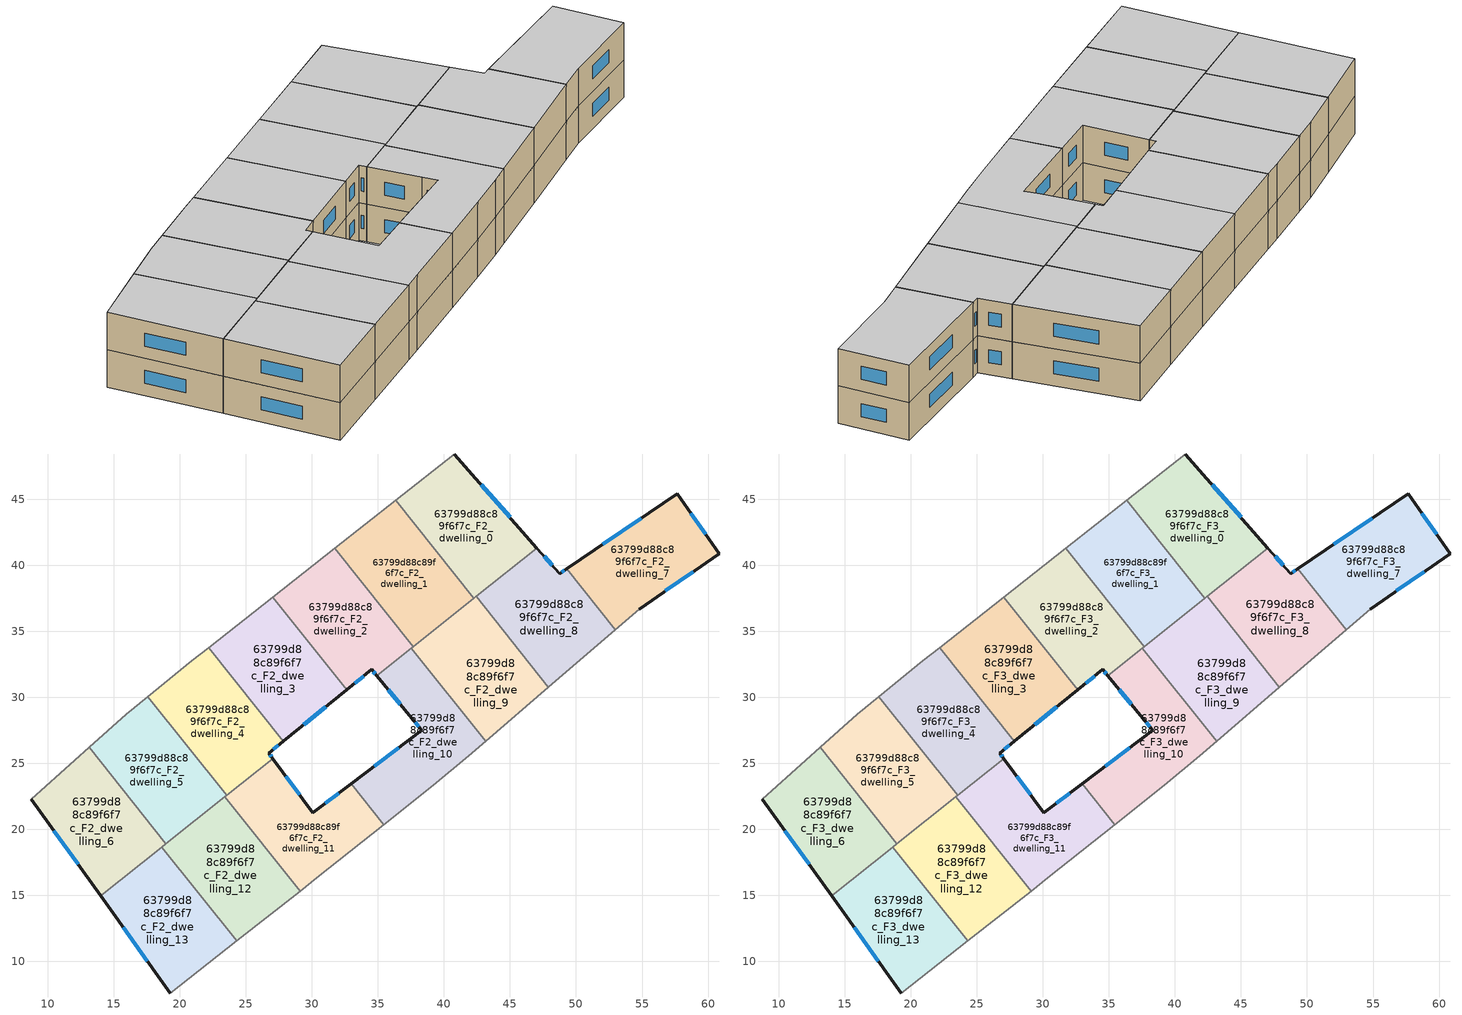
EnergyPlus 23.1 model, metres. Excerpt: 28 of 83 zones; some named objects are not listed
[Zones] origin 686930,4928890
63799d88c89f6f7c_F2_dwelling_0
 floor to 63799d88c89f6f7c_F1_dwelling_0 (EU_floor_Construction): 40.78,48.42 47.04,41.3 42.27,37.49 36.34,44.92 z6
 wall outside (EU_wall_Construction): 47.04,41.3 40.78,48.42 z6:9
 wall to 63799d88c89f6f7c_F2_dwelling_1 (EU_wall_Construction): 36.34,44.92 42.27,37.49 z6:9
 wall adiabatic (EU_wall_Construction): 40.78,48.42 36.34,44.92 z6:9
 wall to 63799d88c89f6f7c_F2_dwelling_8 (EU_wall_Construction): 42.44,37.63 47.04,41.3 z6:9
 wall to 63799d88c89f6f7c_F2_dwelling_9 (EU_wall_Construction): 42.27,37.49 42.44,37.63 z6:9
 window (EU_Window_Construction): 45,43.62 42.82,46.11 z6.98:8.02
63799d88c89f6f7c_F2_dwelling_1
 floor to 63799d88c89f6f7c_F1_dwelling_1 (EU_floor_Construction): 36.34,44.92 42.27,37.49 37.68,33.84 31.74,41.29 z6
 wall to 63799d88c89f6f7c_F2_dwelling_2 (EU_wall_Construction): 31.74,41.29 37.68,33.84 z6:9
 wall adiabatic (EU_wall_Construction): 36.34,44.92 31.74,41.29 z6:9
 wall to 63799d88c89f6f7c_F2_dwelling_9 (EU_wall_Construction): 37.68,33.84 42.27,37.49 z6:9
63799d88c89f6f7c_F2_dwelling_10
 floor to 63799d88c89f6f7c_F1_dwelling_10 (EU_floor_Construction): 37.54,33.72 43.16,26.67 41.89,25.58 39.21,23.35 35.44,20.35 32.97,23.45 38.34,27.48 37.57,28.4 34.91,31.63 z6
 wall outside (EU_wall_Construction): 34.91,31.63 37.57,28.4 38.34,27.48 32.97,23.45 z6:9
 wall to 63799d88c89f6f7c_F2_dwelling_9 (EU_wall_Construction): 43.16,26.67 37.54,33.72 z6:9
 wall adiabatic (EU_wall_Construction): 35.44,20.35 39.21,23.35 41.89,25.58 43.16,26.67 z6:9
 wall to 63799d88c89f6f7c_F2_dwelling_11 (EU_wall_Construction): 32.97,23.45 35.44,20.35 z6:9
 wall to 63799d88c89f6f7c_F2_dwelling_2 (EU_wall_Construction): 37.54,33.72 34.91,31.63 z6:9
 window (EU_Window_Construction): 36.59,26.17 34.72,24.76 / 37.82,28.1 38.09,27.78 / 35.78,30.58 36.7,29.45 z6.98:8.02
63799d88c89f6f7c_F2_dwelling_11
 floor to 63799d88c89f6f7c_F1_dwelling_11 (EU_floor_Construction): 32.97,23.45 35.44,20.35 30.38,16.31 29.11,15.32 23.42,22.47 27.04,25.35 30.08,21.27 z6
 wall outside (EU_wall_Construction): 32.97,23.45 30.08,21.27 27.04,25.35 z6:9
 wall adiabatic (EU_wall_Construction): 29.11,15.32 30.38,16.31 35.44,20.35 z6:9
 wall to 63799d88c89f6f7c_F2_dwelling_12 (EU_wall_Construction): 23.42,22.47 29.11,15.32 z6:9
 wall to 63799d88c89f6f7c_F2_dwelling_4 (EU_wall_Construction): 27.04,25.35 23.54,22.57 z6:9
 wall to 63799d88c89f6f7c_F2_dwelling_5 (EU_wall_Construction): 23.54,22.57 23.42,22.47 z6:9
 window (EU_Window_Construction): 29.09,22.6 28.03,24.03 / 32.03,22.74 31.02,21.98 z6.98:8.02
63799d88c89f6f7c_F2_dwelling_12
 floor to 63799d88c89f6f7c_F1_dwelling_12 (EU_floor_Construction): 23.42,22.47 29.11,15.32 24.29,11.55 18.63,18.65 z6
 wall adiabatic (EU_wall_Construction): 24.29,11.55 29.11,15.32 z6:9
 wall to 63799d88c89f6f7c_F2_dwelling_13 (EU_wall_Construction): 18.63,18.65 24.29,11.55 z6:9
 wall to 63799d88c89f6f7c_F2_dwelling_5 (EU_wall_Construction): 23.42,22.47 18.94,18.9 z6:9
 wall to 63799d88c89f6f7c_F2_dwelling_6 (EU_wall_Construction): 18.94,18.9 18.63,18.65 z6:9
63799d88c89f6f7c_F2_dwelling_13
 floor to 63799d88c89f6f7c_F1_dwelling_13 (EU_floor_Construction): 18.63,18.65 24.29,11.55 19.26,7.6 14,14.96 z6
 wall outside (EU_wall_Construction): 14,14.96 19.26,7.6 z6:9
 wall adiabatic (EU_wall_Construction): 19.26,7.6 24.29,11.55 z6:9
 wall to 63799d88c89f6f7c_F2_dwelling_6 (EU_wall_Construction): 18.63,18.65 14,14.96 z6:9
 window (EU_Window_Construction): 15.71,12.56 17.55,9.99 z6.98:8.02
63799d88c89f6f7c_F2_dwelling_2
 floor to 63799d88c89f6f7c_F1_dwelling_2 (EU_floor_Construction): 31.74,41.29 37.68,33.84 34.91,31.63 34.53,32.1 32.63,30.56 27.03,37.58 z6
 wall outside (EU_wall_Construction): 32.63,30.56 34.53,32.1 34.91,31.63 z6:9
 wall to 63799d88c89f6f7c_F2_dwelling_3 (EU_wall_Construction): 27.03,37.58 32.63,30.56 z6:9
 wall adiabatic (EU_wall_Construction): 31.74,41.29 27.03,37.58 z6:9
 wall to 63799d88c89f6f7c_F2_dwelling_9 (EU_wall_Construction): 37.54,33.72 37.68,33.84 z6:9
 window (EU_Window_Construction): 34.65,31.95 34.79,31.78 / 33.24,31.06 33.91,31.6 z6.98:8.02
63799d88c89f6f7c_F2_dwelling_3
 floor to 63799d88c89f6f7c_F1_dwelling_3 (EU_floor_Construction): 27.03,37.58 32.63,30.56 27.82,26.66 22.18,33.74 z6
 wall outside (EU_wall_Construction): 27.82,26.66 32.63,30.56 z6:9
 wall to 63799d88c89f6f7c_F2_dwelling_4 (EU_wall_Construction): 22.18,33.74 27.82,26.66 z6:9
 wall adiabatic (EU_wall_Construction): 27.03,37.58 22.18,33.74 z6:9
 window (EU_Window_Construction): 29.38,27.93 31.06,29.29 z6.98:8.02
63799d88c89f6f7c_F2_dwelling_4
 floor to 63799d88c89f6f7c_F1_dwelling_4 (EU_floor_Construction): 22.18,33.74 27.82,26.66 26.73,25.77 27.04,25.35 23.55,22.57 17.58,30.05 20.92,32.75 z6
 wall outside (EU_wall_Construction): 27.04,25.35 26.73,25.77 27.82,26.66 z6:9
 wall to 63799d88c89f6f7c_F2_dwelling_5 (EU_wall_Construction): 17.58,30.05 23.55,22.57 z6:9
 wall adiabatic (EU_wall_Construction): 22.18,33.74 20.92,32.75 17.58,30.05 z6:9
 window (EU_Window_Construction): 27.08,26.06 27.47,26.37 / 26.94,25.49 26.83,25.64 z6.98:8.02
63799d88c89f6f7c_F2_dwelling_5
 floor to 63799d88c89f6f7c_F1_dwelling_5 (EU_floor_Construction): 17.58,30.05 23.55,22.57 18.94,18.9 13.13,26.2 15.95,28.72 z6
 wall to 63799d88c89f6f7c_F2_dwelling_6 (EU_wall_Construction): 13.13,26.2 18.94,18.9 z6:9
 wall adiabatic (EU_wall_Construction): 17.58,30.05 15.95,28.72 13.13,26.2 z6:9
63799d88c89f6f7c_F2_dwelling_6
 floor to 63799d88c89f6f7c_F1_dwelling_6 (EU_floor_Construction): 13.13,26.2 18.94,18.9 14,14.96 8.76,22.28 z6
 wall outside (EU_wall_Construction): 8.76,22.28 14,14.96 z6:9
 wall adiabatic (EU_wall_Construction): 13.13,26.2 8.76,22.28 z6:9
 window (EU_Window_Construction): 10.46,19.9 12.29,17.34 z6.98:8.02
63799d88c89f6f7c_F2_dwelling_7
 floor to 63799d88c89f6f7c_F1_dwelling_7 (EU_floor_Construction): 57.68,45.42 60.84,40.88 54.78,36.68 52.96,35.12 49.3,39.72 z6
 wall outside (EU_wall_Construction): 54.78,36.68 60.84,40.88 57.68,45.42 49.3,39.72 z6:9
 wall adiabatic (EU_wall_Construction): 52.96,35.12 54.78,36.68 z6:9
 wall to 63799d88c89f6f7c_F2_dwelling_8 (EU_wall_Construction): 49.3,39.72 52.96,35.12 z6:9
 window (EU_Window_Construction): 54.95,43.57 52.02,41.57 / 59.81,42.36 58.71,43.94 / 56.75,38.05 58.87,39.52 z6.98:8.02
63799d88c89f6f7c_F2_dwelling_8
 floor to 63799d88c89f6f7c_F1_dwelling_8 (EU_floor_Construction): 49.3,39.72 52.96,35.12 47.91,30.77 42.44,37.63 47.04,41.3 48.76,39.35 z6
 wall outside (EU_wall_Construction): 49.3,39.72 48.76,39.35 47.04,41.3 z6:9
 wall adiabatic (EU_wall_Construction): 47.91,30.77 52.96,35.12 z6:9
 wall to 63799d88c89f6f7c_F2_dwelling_9 (EU_wall_Construction): 42.44,37.63 47.91,30.77 z6:9
 window (EU_Window_Construction): 48.2,39.99 47.6,40.67 / 49.12,39.6 48.93,39.47 z6.98:8.02
63799d88c89f6f7c_F2_dwelling_9
 floor to 63799d88c89f6f7c_F1_dwelling_9 (EU_floor_Construction): 42.44,37.63 47.91,30.77 43.16,26.67 37.54,33.72 z6
 wall adiabatic (EU_wall_Construction): 43.16,26.67 47.91,30.77 z6:9
63799d88c89f6f7c_F3_dwelling_0
 floor to 63799d88c89f6f7c_F2_dwelling_0 (EU_floor_Construction): 40.78,48.42 47.04,41.3 42.27,37.49 36.34,44.92 z9
 wall outside (EU_wall_Construction): 47.04,41.3 40.78,48.42 z9:12
 wall to 63799d88c89f6f7c_F3_dwelling_1 (EU_wall_Construction): 36.34,44.92 42.27,37.49 z9:12
 wall adiabatic (EU_wall_Construction): 40.78,48.42 36.34,44.92 z9:12
 wall to 63799d88c89f6f7c_F3_dwelling_8 (EU_wall_Construction): 42.44,37.63 47.04,41.3 z9:12
 wall to 63799d88c89f6f7c_F3_dwelling_9 (EU_wall_Construction): 42.27,37.49 42.44,37.63 z9:12
 window (EU_Window_Construction): 45,43.62 42.82,46.11 z9.98:11.02
 ceiling to 63799d88c89f6f7c_F4_dwelling_0 (EU_floor_Construction): 47.04,41.3 40.78,48.42 36.34,44.92 42.27,37.49 z12
63799d88c89f6f7c_F3_dwelling_1
 floor to 63799d88c89f6f7c_F2_dwelling_1 (EU_floor_Construction): 36.34,44.92 42.27,37.49 37.68,33.84 31.74,41.29 z9
 wall to 63799d88c89f6f7c_F3_dwelling_2 (EU_wall_Construction): 31.74,41.29 37.68,33.84 z9:12
 wall adiabatic (EU_wall_Construction): 36.34,44.92 31.74,41.29 z9:12
 wall to 63799d88c89f6f7c_F3_dwelling_9 (EU_wall_Construction): 37.68,33.84 42.27,37.49 z9:12
 ceiling to 63799d88c89f6f7c_F4_dwelling_1 (EU_floor_Construction): 42.27,37.49 36.34,44.92 31.74,41.29 37.68,33.84 z12
63799d88c89f6f7c_F3_dwelling_10
 floor to 63799d88c89f6f7c_F2_dwelling_10 (EU_floor_Construction): 37.54,33.72 43.16,26.67 41.89,25.58 39.21,23.35 35.44,20.35 32.97,23.45 38.34,27.48 37.57,28.4 34.91,31.63 z9
 wall outside (EU_wall_Construction): 34.91,31.63 37.57,28.4 38.34,27.48 32.97,23.45 z9:12
 wall to 63799d88c89f6f7c_F3_dwelling_9 (EU_wall_Construction): 43.16,26.67 37.54,33.72 z9:12
 wall adiabatic (EU_wall_Construction): 35.44,20.35 39.21,23.35 41.89,25.58 43.16,26.67 z9:12
 wall to 63799d88c89f6f7c_F3_dwelling_11 (EU_wall_Construction): 32.97,23.45 35.44,20.35 z9:12
 wall to 63799d88c89f6f7c_F3_dwelling_2 (EU_wall_Construction): 37.54,33.72 34.91,31.63 z9:12
 window (EU_Window_Construction): 36.59,26.17 34.72,24.76 / 37.82,28.1 38.09,27.78 / 35.78,30.58 36.7,29.45 z9.98:11.02
 ceiling to 63799d88c89f6f7c_F4_dwelling_10 (EU_floor_Construction): 39.21,23.35 41.89,25.58 43.16,26.67 37.54,33.72 34.91,31.63 37.57,28.4 38.34,27.48 32.97,23.45 35.44,20.35 z12
63799d88c89f6f7c_F3_dwelling_11
 floor to 63799d88c89f6f7c_F2_dwelling_11 (EU_floor_Construction): 32.97,23.45 35.44,20.35 30.38,16.31 29.11,15.32 23.42,22.47 27.04,25.35 30.08,21.27 z9
 wall outside (EU_wall_Construction): 32.97,23.45 30.08,21.27 27.04,25.35 z9:12
 wall adiabatic (EU_wall_Construction): 29.11,15.32 30.38,16.31 35.44,20.35 z9:12
 wall to 63799d88c89f6f7c_F3_dwelling_12 (EU_wall_Construction): 23.42,22.47 29.11,15.32 z9:12
 wall to 63799d88c89f6f7c_F3_dwelling_4 (EU_wall_Construction): 27.04,25.35 23.54,22.57 z9:12
 wall to 63799d88c89f6f7c_F3_dwelling_5 (EU_wall_Construction): 23.54,22.57 23.42,22.47 z9:12
 window (EU_Window_Construction): 29.09,22.6 28.03,24.03 / 32.03,22.74 31.02,21.98 z9.98:11.02
 ceiling to 63799d88c89f6f7c_F4_dwelling_11 (EU_floor_Construction): 35.44,20.35 32.97,23.45 30.08,21.27 27.04,25.35 23.42,22.47 29.11,15.32 30.38,16.31 z12
63799d88c89f6f7c_F3_dwelling_12
 floor to 63799d88c89f6f7c_F2_dwelling_12 (EU_floor_Construction): 23.42,22.47 29.11,15.32 24.29,11.55 18.63,18.65 z9
 wall adiabatic (EU_wall_Construction): 24.29,11.55 29.11,15.32 z9:12
 wall to 63799d88c89f6f7c_F3_dwelling_13 (EU_wall_Construction): 18.63,18.65 24.29,11.55 z9:12
 wall to 63799d88c89f6f7c_F3_dwelling_5 (EU_wall_Construction): 23.42,22.47 18.94,18.9 z9:12
 wall to 63799d88c89f6f7c_F3_dwelling_6 (EU_wall_Construction): 18.94,18.9 18.63,18.65 z9:12
 ceiling to 63799d88c89f6f7c_F4_dwelling_12 (EU_floor_Construction): 29.11,15.32 23.42,22.47 18.63,18.65 24.29,11.55 z12
63799d88c89f6f7c_F3_dwelling_13
 floor to 63799d88c89f6f7c_F2_dwelling_13 (EU_floor_Construction): 18.63,18.65 24.29,11.55 19.26,7.6 14,14.96 z9
 wall outside (EU_wall_Construction): 14,14.96 19.26,7.6 z9:12
 wall adiabatic (EU_wall_Construction): 19.26,7.6 24.29,11.55 z9:12
 wall to 63799d88c89f6f7c_F3_dwelling_6 (EU_wall_Construction): 18.63,18.65 14,14.96 z9:12
 window (EU_Window_Construction): 15.71,12.56 17.55,9.99 z9.98:11.02
 ceiling to 63799d88c89f6f7c_F4_dwelling_13 (EU_floor_Construction): 24.29,11.55 18.63,18.65 14,14.96 19.26,7.6 z12
63799d88c89f6f7c_F3_dwelling_2
 floor to 63799d88c89f6f7c_F2_dwelling_2 (EU_floor_Construction): 31.74,41.29 37.68,33.84 34.91,31.63 34.53,32.1 32.63,30.56 27.03,37.58 z9
 wall outside (EU_wall_Construction): 32.63,30.56 34.53,32.1 34.91,31.63 z9:12
 wall to 63799d88c89f6f7c_F3_dwelling_3 (EU_wall_Construction): 27.03,37.58 32.63,30.56 z9:12
 wall adiabatic (EU_wall_Construction): 31.74,41.29 27.03,37.58 z9:12
 wall to 63799d88c89f6f7c_F3_dwelling_9 (EU_wall_Construction): 37.54,33.72 37.68,33.84 z9:12
 window (EU_Window_Construction): 34.65,31.95 34.79,31.78 / 33.24,31.06 33.91,31.6 z9.98:11.02
 ceiling to 63799d88c89f6f7c_F4_dwelling_2 (EU_floor_Construction): 34.91,31.63 37.68,33.84 31.74,41.29 27.03,37.58 32.63,30.56 34.53,32.1 z12
63799d88c89f6f7c_F3_dwelling_3
 floor to 63799d88c89f6f7c_F2_dwelling_3 (EU_floor_Construction): 27.03,37.58 32.63,30.56 27.82,26.66 22.18,33.74 z9
 wall outside (EU_wall_Construction): 27.82,26.66 32.63,30.56 z9:12
 wall to 63799d88c89f6f7c_F3_dwelling_4 (EU_wall_Construction): 22.18,33.74 27.82,26.66 z9:12
 wall adiabatic (EU_wall_Construction): 27.03,37.58 22.18,33.74 z9:12
 window (EU_Window_Construction): 29.38,27.93 31.06,29.29 z9.98:11.02
 ceiling to 63799d88c89f6f7c_F4_dwelling_3 (EU_floor_Construction): 32.63,30.56 27.03,37.58 22.18,33.74 27.82,26.66 z12
63799d88c89f6f7c_F3_dwelling_4
 floor to 63799d88c89f6f7c_F2_dwelling_4 (EU_floor_Construction): 22.18,33.74 27.82,26.66 26.73,25.77 27.04,25.35 23.55,22.57 17.58,30.05 20.92,32.75 z9
 wall outside (EU_wall_Construction): 27.04,25.35 26.73,25.77 27.82,26.66 z9:12
 wall to 63799d88c89f6f7c_F3_dwelling_5 (EU_wall_Construction): 17.58,30.05 23.55,22.57 z9:12
 wall adiabatic (EU_wall_Construction): 22.18,33.74 20.92,32.75 17.58,30.05 z9:12
 window (EU_Window_Construction): 27.08,26.06 27.47,26.37 / 26.94,25.49 26.83,25.64 z9.98:11.02
 ceiling to 63799d88c89f6f7c_F4_dwelling_4 (EU_floor_Construction): 27.04,25.35 26.73,25.77 27.82,26.66 22.18,33.74 20.92,32.75 17.58,30.05 23.55,22.57 z12
63799d88c89f6f7c_F3_dwelling_5
 floor to 63799d88c89f6f7c_F2_dwelling_5 (EU_floor_Construction): 17.58,30.05 23.55,22.57 18.94,18.9 13.13,26.2 15.95,28.72 z9
 wall to 63799d88c89f6f7c_F3_dwelling_6 (EU_wall_Construction): 13.13,26.2 18.94,18.9 z9:12
 wall adiabatic (EU_wall_Construction): 17.58,30.05 15.95,28.72 13.13,26.2 z9:12
 ceiling to 63799d88c89f6f7c_F4_dwelling_5 (EU_floor_Construction): 23.55,22.57 17.58,30.05 15.95,28.72 13.13,26.2 18.94,18.9 z12
63799d88c89f6f7c_F3_dwelling_6
 floor to 63799d88c89f6f7c_F2_dwelling_6 (EU_floor_Construction): 13.13,26.2 18.94,18.9 14,14.96 8.76,22.28 z9
 wall outside (EU_wall_Construction): 8.76,22.28 14,14.96 z9:12
 wall adiabatic (EU_wall_Construction): 13.13,26.2 8.76,22.28 z9:12
 window (EU_Window_Construction): 10.46,19.9 12.29,17.34 z9.98:11.02
 ceiling to 63799d88c89f6f7c_F4_dwelling_6 (EU_floor_Construction): 18.94,18.9 13.13,26.2 8.76,22.28 14,14.96 z12
63799d88c89f6f7c_F3_dwelling_7
 floor to 63799d88c89f6f7c_F2_dwelling_7 (EU_floor_Construction): 57.68,45.42 60.84,40.88 54.78,36.68 52.96,35.12 49.3,39.72 z9
 wall outside (EU_wall_Construction): 54.78,36.68 60.84,40.88 57.68,45.42 49.3,39.72 z9:12
 wall adiabatic (EU_wall_Construction): 52.96,35.12 54.78,36.68 z9:12
 wall to 63799d88c89f6f7c_F3_dwelling_8 (EU_wall_Construction): 49.3,39.72 52.96,35.12 z9:12
 window (EU_Window_Construction): 54.95,43.57 52.02,41.57 / 59.81,42.36 58.71,43.94 / 56.75,38.05 58.87,39.52 z9.98:11.02
 ceiling to 63799d88c89f6f7c_F4_dwelling_7 (EU_floor_Construction): 60.84,40.88 57.68,45.42 49.3,39.72 52.96,35.12 54.78,36.68 z12
63799d88c89f6f7c_F3_dwelling_8
 floor to 63799d88c89f6f7c_F2_dwelling_8 (EU_floor_Construction): 49.3,39.72 52.96,35.12 47.91,30.77 42.44,37.63 47.04,41.3 48.76,39.35 z9
 wall outside (EU_wall_Construction): 49.3,39.72 48.76,39.35 47.04,41.3 z9:12
 wall adiabatic (EU_wall_Construction): 47.91,30.77 52.96,35.12 z9:12
 wall to 63799d88c89f6f7c_F3_dwelling_9 (EU_wall_Construction): 42.44,37.63 47.91,30.77 z9:12
 window (EU_Window_Construction): 48.2,39.99 47.6,40.67 / 49.12,39.6 48.93,39.47 z9.98:11.02
 ceiling to 63799d88c89f6f7c_F4_dwelling_8 (EU_floor_Construction): 52.96,35.12 49.3,39.72 48.76,39.35 47.04,41.3 42.44,37.63 47.91,30.77 z12
63799d88c89f6f7c_F3_dwelling_9
 floor to 63799d88c89f6f7c_F2_dwelling_9 (EU_floor_Construction): 42.44,37.63 47.91,30.77 43.16,26.67 37.54,33.72 z9
 wall adiabatic (EU_wall_Construction): 43.16,26.67 47.91,30.77 z9:12
 ceiling to 63799d88c89f6f7c_F4_dwelling_9 (EU_floor_Construction): 47.91,30.77 42.44,37.63 37.54,33.72 43.16,26.67 z12
[Building]
EU S2 Campaign: North Axis=0; Terrain=City; Solar Distribution=FullExterior
[Site:Location]
Bologna: Latitude=44.5; Longitude=11.25; Time Zone=1; Elevation=37
[SizingPeriod:WeatherFileDays]
AnnualSizingPeriod: Begin Month=1; Begin Day of Month=1; End Month=12; End Day of Month=31; Day of Week for Start Day=Monday; Use Weather File Daylight Saving Period=No; Use Weather File Rain and Snow Indicators=No
[MATERIAL]
EU_InternalMass_Material: Roughness=MediumRough; Thickness=0.1; Conductivity=1; Density=1800; Specific Heat=900; Thermal Absorptance=0.9; Solar Absorptance=0.7; Visible Absorptance=0.7
[MATERIAL:NOMASS] Roughness=MediumRough; Thermal Absorptance=0.9; Solar Absorptance=0.7; Visible Absorptance=0.7
Name | Thermal Resistance
EU_wall_NoMass | 0.905828
EU_floor_NoMass | 0.67114
[WINDOWMATERIAL:SIMPLEGLAZINGSYSTEM]
EU_Window_SimpleGlazing: UFactor=4.52486; Solar Heat Gain Coefficient=0.85; Visible Transmittance=0.85
[CONSTRUCTION]
EU_wall_Construction: EU_wall_NoMass
EU_floor_Construction: EU_floor_NoMass
EU_Window_Construction: EU_Window_SimpleGlazing
EU_InternalMass_Construction: EU_InternalMass_Material
[ZONE] Type=1; Multiplier=1; Ceiling Height=autocalculate; Floor Area=autocalculate; Part of Total Floor Area=Yes
Name | Volume
63799d88c89f6f7c_F2_dwelling_0; 63799d88c89f6f7c_F3_dwelling_0 | 167.335
63799d88c89f6f7c_F2_dwelling_1; 63799d88c89f6f7c_F3_dwelling_1; 63799d88c89f6f7c_F2_dwelling_3; 63799d88c89f6f7c_F3_dwelling_3; 63799d88c89f6f7c_F2_dwelling_5; 63799d88c89f6f7c_F3_dwelling_5 | 167.345
63799d88c89f6f7c_F2_dwelling_10; 63799d88c89f6f7c_F3_dwelling_10 | 167.353
63799d88c89f6f7c_F2_dwelling_11; 63799d88c89f6f7c_F3_dwelling_11; 63799d88c89f6f7c_F2_dwelling_12; 63799d88c89f6f7c_F3_dwelling_12 | 167.34
63799d88c89f6f7c_F2_dwelling_13; 63799d88c89f6f7c_F3_dwelling_13 | 167.35
63799d88c89f6f7c_F2_dwelling_2; 63799d88c89f6f7c_F3_dwelling_2 | 167.328
63799d88c89f6f7c_F2_dwelling_4; 63799d88c89f6f7c_F3_dwelling_4 | 167.347
63799d88c89f6f7c_F2_dwelling_6; 63799d88c89f6f7c_F3_dwelling_6 | 167.333
63799d88c89f6f7c_F2_dwelling_7; 63799d88c89f6f7c_F3_dwelling_7 | 167.349
63799d88c89f6f7c_F2_dwelling_8; 63799d88c89f6f7c_F3_dwelling_8 | 167.344
63799d88c89f6f7c_F2_dwelling_9; 63799d88c89f6f7c_F3_dwelling_9 | 167.341
[INTERNALMASS] Construction=EU_InternalMass_Construction
Name | Zone or ZoneList | Surface Area
63799d88c89f6f7c_F2_dwelling_0_EU_InternalMass | 63799d88c89f6f7c_F2_dwelling_0 | 55.7787
63799d88c89f6f7c_F2_dwelling_1_EU_InternalMass | 63799d88c89f6f7c_F2_dwelling_1 | 55.7815
63799d88c89f6f7c_F2_dwelling_2_EU_InternalMass | 63799d88c89f6f7c_F2_dwelling_2 | 55.7757
63799d88c89f6f7c_F2_dwelling_3_EU_InternalMass | 63799d88c89f6f7c_F2_dwelling_3 | 55.7819
63799d88c89f6f7c_F2_dwelling_4_EU_InternalMass | 63799d88c89f6f7c_F2_dwelling_4 | 55.7825
63799d88c89f6f7c_F2_dwelling_5_EU_InternalMass | 63799d88c89f6f7c_F2_dwelling_5 | 55.7815
63799d88c89f6f7c_F2_dwelling_6_EU_InternalMass | 63799d88c89f6f7c_F2_dwelling_6 | 55.7776
63799d88c89f6f7c_F2_dwelling_7_EU_InternalMass | 63799d88c89f6f7c_F2_dwelling_7 | 55.783
63799d88c89f6f7c_F2_dwelling_8_EU_InternalMass | 63799d88c89f6f7c_F2_dwelling_8 | 55.781
63799d88c89f6f7c_F2_dwelling_9_EU_InternalMass | 63799d88c89f6f7c_F2_dwelling_9 | 55.7804
63799d88c89f6f7c_F2_dwelling_10_EU_InternalMass | 63799d88c89f6f7c_F2_dwelling_10 | 55.7839
63799d88c89f6f7c_F2_dwelling_11_EU_InternalMass | 63799d88c89f6f7c_F2_dwelling_11 | 55.7801
63799d88c89f6f7c_F2_dwelling_12_EU_InternalMass | 63799d88c89f6f7c_F2_dwelling_12 | 55.78
63799d88c89f6f7c_F2_dwelling_13_EU_InternalMass | 63799d88c89f6f7c_F2_dwelling_13 | 55.783
63799d88c89f6f7c_F3_dwelling_0_EU_InternalMass | 63799d88c89f6f7c_F3_dwelling_0 | 55.7787
63799d88c89f6f7c_F3_dwelling_1_EU_InternalMass | 63799d88c89f6f7c_F3_dwelling_1 | 55.7815
63799d88c89f6f7c_F3_dwelling_2_EU_InternalMass | 63799d88c89f6f7c_F3_dwelling_2 | 55.7757
63799d88c89f6f7c_F3_dwelling_3_EU_InternalMass | 63799d88c89f6f7c_F3_dwelling_3 | 55.7819
63799d88c89f6f7c_F3_dwelling_4_EU_InternalMass | 63799d88c89f6f7c_F3_dwelling_4 | 55.7825
63799d88c89f6f7c_F3_dwelling_5_EU_InternalMass | 63799d88c89f6f7c_F3_dwelling_5 | 55.7815
63799d88c89f6f7c_F3_dwelling_6_EU_InternalMass | 63799d88c89f6f7c_F3_dwelling_6 | 55.7776
63799d88c89f6f7c_F3_dwelling_7_EU_InternalMass | 63799d88c89f6f7c_F3_dwelling_7 | 55.783
63799d88c89f6f7c_F3_dwelling_8_EU_InternalMass | 63799d88c89f6f7c_F3_dwelling_8 | 55.781
63799d88c89f6f7c_F3_dwelling_9_EU_InternalMass | 63799d88c89f6f7c_F3_dwelling_9 | 55.7804
63799d88c89f6f7c_F3_dwelling_10_EU_InternalMass | 63799d88c89f6f7c_F3_dwelling_10 | 55.7839
63799d88c89f6f7c_F3_dwelling_11_EU_InternalMass | 63799d88c89f6f7c_F3_dwelling_11 | 55.7801
63799d88c89f6f7c_F3_dwelling_12_EU_InternalMass | 63799d88c89f6f7c_F3_dwelling_12 | 55.78
63799d88c89f6f7c_F3_dwelling_13_EU_InternalMass | 63799d88c89f6f7c_F3_dwelling_13 | 55.783
[OTHEREQUIPMENT] Fuel Type=Electricity; Design Level Calculation Method=Watts/Area; Power per Zone Floor Area=1; Fraction Latent=0; Fraction Radiant=0; Fraction Lost=0; Carbon Dioxide Generation Rate=0; EndUse Subcategory=EU_Step8_InternalGains
Name | Zone or ZoneList or Space or SpaceList | Schedule
EU_Step8_InternalGain_63799d88c89f6f7c_F2_dwelling_0_f000 | 63799d88c89f6f7c_F2_dwelling_0 | EU_Step8_GainSchedule_63799d88c89f6f7c_F2_dwelling_0_f000
EU_Step8_InternalGain_63799d88c89f6f7c_F2_dwelling_1_f000 | 63799d88c89f6f7c_F2_dwelling_1 | EU_Step8_GainSchedule_63799d88c89f6f7c_F2_dwelling_1_f000
EU_Step8_InternalGain_63799d88c89f6f7c_F2_dwelling_2_f000 | 63799d88c89f6f7c_F2_dwelling_2 | EU_Step8_GainSchedule_63799d88c89f6f7c_F2_dwelling_2_f000
EU_Step8_InternalGain_63799d88c89f6f7c_F2_dwelling_3_f000 | 63799d88c89f6f7c_F2_dwelling_3 | EU_Step8_GainSchedule_63799d88c89f6f7c_F2_dwelling_3_f000
EU_Step8_InternalGain_63799d88c89f6f7c_F2_dwelling_4_f000 | 63799d88c89f6f7c_F2_dwelling_4 | EU_Step8_GainSchedule_63799d88c89f6f7c_F2_dwelling_4_f000
EU_Step8_InternalGain_63799d88c89f6f7c_F2_dwelling_5_f000 | 63799d88c89f6f7c_F2_dwelling_5 | EU_Step8_GainSchedule_63799d88c89f6f7c_F2_dwelling_5_f000
EU_Step8_InternalGain_63799d88c89f6f7c_F2_dwelling_6_f000 | 63799d88c89f6f7c_F2_dwelling_6 | EU_Step8_GainSchedule_63799d88c89f6f7c_F2_dwelling_6_f000
EU_Step8_InternalGain_63799d88c89f6f7c_F2_dwelling_7_f000 | 63799d88c89f6f7c_F2_dwelling_7 | EU_Step8_GainSchedule_63799d88c89f6f7c_F2_dwelling_7_f000
EU_Step8_InternalGain_63799d88c89f6f7c_F2_dwelling_8_f000 | 63799d88c89f6f7c_F2_dwelling_8 | EU_Step8_GainSchedule_63799d88c89f6f7c_F2_dwelling_8_f000
EU_Step8_InternalGain_63799d88c89f6f7c_F2_dwelling_9_f000 | 63799d88c89f6f7c_F2_dwelling_9 | EU_Step8_GainSchedule_63799d88c89f6f7c_F2_dwelling_9_f000
EU_Step8_InternalGain_63799d88c89f6f7c_F2_dwelling_10_f000 | 63799d88c89f6f7c_F2_dwelling_10 | EU_Step8_GainSchedule_63799d88c89f6f7c_F2_dwelling_10_f000
EU_Step8_InternalGain_63799d88c89f6f7c_F2_dwelling_11_f000 | 63799d88c89f6f7c_F2_dwelling_11 | EU_Step8_GainSchedule_63799d88c89f6f7c_F2_dwelling_11_f000
EU_Step8_InternalGain_63799d88c89f6f7c_F2_dwelling_12_f000 | 63799d88c89f6f7c_F2_dwelling_12 | EU_Step8_GainSchedule_63799d88c89f6f7c_F2_dwelling_12_f000
EU_Step8_InternalGain_63799d88c89f6f7c_F2_dwelling_13_f000 | 63799d88c89f6f7c_F2_dwelling_13 | EU_Step8_GainSchedule_63799d88c89f6f7c_F2_dwelling_13_f000
EU_Step8_InternalGain_63799d88c89f6f7c_F3_dwelling_0_f000 | 63799d88c89f6f7c_F3_dwelling_0 | EU_Step8_GainSchedule_63799d88c89f6f7c_F3_dwelling_0_f000
EU_Step8_InternalGain_63799d88c89f6f7c_F3_dwelling_1_f000 | 63799d88c89f6f7c_F3_dwelling_1 | EU_Step8_GainSchedule_63799d88c89f6f7c_F3_dwelling_1_f000
EU_Step8_InternalGain_63799d88c89f6f7c_F3_dwelling_2_f000 | 63799d88c89f6f7c_F3_dwelling_2 | EU_Step8_GainSchedule_63799d88c89f6f7c_F3_dwelling_2_f000
EU_Step8_InternalGain_63799d88c89f6f7c_F3_dwelling_3_f000 | 63799d88c89f6f7c_F3_dwelling_3 | EU_Step8_GainSchedule_63799d88c89f6f7c_F3_dwelling_3_f000
EU_Step8_InternalGain_63799d88c89f6f7c_F3_dwelling_4_f000 | 63799d88c89f6f7c_F3_dwelling_4 | EU_Step8_GainSchedule_63799d88c89f6f7c_F3_dwelling_4_f000
EU_Step8_InternalGain_63799d88c89f6f7c_F3_dwelling_5_f000 | 63799d88c89f6f7c_F3_dwelling_5 | EU_Step8_GainSchedule_63799d88c89f6f7c_F3_dwelling_5_f000
EU_Step8_InternalGain_63799d88c89f6f7c_F3_dwelling_6_f000 | 63799d88c89f6f7c_F3_dwelling_6 | EU_Step8_GainSchedule_63799d88c89f6f7c_F3_dwelling_6_f000
EU_Step8_InternalGain_63799d88c89f6f7c_F3_dwelling_7_f000 | 63799d88c89f6f7c_F3_dwelling_7 | EU_Step8_GainSchedule_63799d88c89f6f7c_F3_dwelling_7_f000
EU_Step8_InternalGain_63799d88c89f6f7c_F3_dwelling_8_f000 | 63799d88c89f6f7c_F3_dwelling_8 | EU_Step8_GainSchedule_63799d88c89f6f7c_F3_dwelling_8_f000
EU_Step8_InternalGain_63799d88c89f6f7c_F3_dwelling_9_f000 | 63799d88c89f6f7c_F3_dwelling_9 | EU_Step8_GainSchedule_63799d88c89f6f7c_F3_dwelling_9_f000
EU_Step8_InternalGain_63799d88c89f6f7c_F3_dwelling_10_f000 | 63799d88c89f6f7c_F3_dwelling_10 | EU_Step8_GainSchedule_63799d88c89f6f7c_F3_dwelling_10_f000
EU_Step8_InternalGain_63799d88c89f6f7c_F3_dwelling_11_f000 | 63799d88c89f6f7c_F3_dwelling_11 | EU_Step8_GainSchedule_63799d88c89f6f7c_F3_dwelling_11_f000
EU_Step8_InternalGain_63799d88c89f6f7c_F3_dwelling_12_f000 | 63799d88c89f6f7c_F3_dwelling_12 | EU_Step8_GainSchedule_63799d88c89f6f7c_F3_dwelling_12_f000
EU_Step8_InternalGain_63799d88c89f6f7c_F3_dwelling_13_f000 | 63799d88c89f6f7c_F3_dwelling_13 | EU_Step8_GainSchedule_63799d88c89f6f7c_F3_dwelling_13_f000
[ZONEVENTILATION:DESIGNFLOWRATE] Schedule=EU_AlwaysOn; Design Flow Rate Calculation Method=AirChanges/Hour; Air Changes per Hour=0.73129; Ventilation Type=Natural; Fan Pressure Rise=0; Fan Total Efficiency=1; Constant Term Coefficient=1; Temperature Term Coefficient=0; Velocity Term Coefficient=0; Velocity Squared Term Coefficient=0; Minimum Indoor Temperature=-100; Maximum Indoor Temperature=100; Delta Temperature=-100; Minimum Outdoor Temperature=-100; Maximum Outdoor Temperature=100; Maximum Wind Speed=40
Name | Zone or ZoneList or Space or SpaceList
EU_ConstantAir_63799d88c89f6f7c_F2_dwelling_0 | 63799d88c89f6f7c_F2_dwelling_0
EU_ConstantAir_63799d88c89f6f7c_F2_dwelling_1 | 63799d88c89f6f7c_F2_dwelling_1
EU_ConstantAir_63799d88c89f6f7c_F2_dwelling_2 | 63799d88c89f6f7c_F2_dwelling_2
EU_ConstantAir_63799d88c89f6f7c_F2_dwelling_3 | 63799d88c89f6f7c_F2_dwelling_3
EU_ConstantAir_63799d88c89f6f7c_F2_dwelling_4 | 63799d88c89f6f7c_F2_dwelling_4
EU_ConstantAir_63799d88c89f6f7c_F2_dwelling_5 | 63799d88c89f6f7c_F2_dwelling_5
EU_ConstantAir_63799d88c89f6f7c_F2_dwelling_6 | 63799d88c89f6f7c_F2_dwelling_6
EU_ConstantAir_63799d88c89f6f7c_F2_dwelling_7 | 63799d88c89f6f7c_F2_dwelling_7
EU_ConstantAir_63799d88c89f6f7c_F2_dwelling_8 | 63799d88c89f6f7c_F2_dwelling_8
EU_ConstantAir_63799d88c89f6f7c_F2_dwelling_9 | 63799d88c89f6f7c_F2_dwelling_9
EU_ConstantAir_63799d88c89f6f7c_F2_dwelling_10 | 63799d88c89f6f7c_F2_dwelling_10
EU_ConstantAir_63799d88c89f6f7c_F2_dwelling_11 | 63799d88c89f6f7c_F2_dwelling_11
EU_ConstantAir_63799d88c89f6f7c_F2_dwelling_12 | 63799d88c89f6f7c_F2_dwelling_12
EU_ConstantAir_63799d88c89f6f7c_F2_dwelling_13 | 63799d88c89f6f7c_F2_dwelling_13
EU_ConstantAir_63799d88c89f6f7c_F3_dwelling_0 | 63799d88c89f6f7c_F3_dwelling_0
EU_ConstantAir_63799d88c89f6f7c_F3_dwelling_1 | 63799d88c89f6f7c_F3_dwelling_1
EU_ConstantAir_63799d88c89f6f7c_F3_dwelling_2 | 63799d88c89f6f7c_F3_dwelling_2
EU_ConstantAir_63799d88c89f6f7c_F3_dwelling_3 | 63799d88c89f6f7c_F3_dwelling_3
EU_ConstantAir_63799d88c89f6f7c_F3_dwelling_4 | 63799d88c89f6f7c_F3_dwelling_4
EU_ConstantAir_63799d88c89f6f7c_F3_dwelling_5 | 63799d88c89f6f7c_F3_dwelling_5
EU_ConstantAir_63799d88c89f6f7c_F3_dwelling_6 | 63799d88c89f6f7c_F3_dwelling_6
EU_ConstantAir_63799d88c89f6f7c_F3_dwelling_7 | 63799d88c89f6f7c_F3_dwelling_7
EU_ConstantAir_63799d88c89f6f7c_F3_dwelling_8 | 63799d88c89f6f7c_F3_dwelling_8
EU_ConstantAir_63799d88c89f6f7c_F3_dwelling_9 | 63799d88c89f6f7c_F3_dwelling_9
EU_ConstantAir_63799d88c89f6f7c_F3_dwelling_10 | 63799d88c89f6f7c_F3_dwelling_10
EU_ConstantAir_63799d88c89f6f7c_F3_dwelling_11 | 63799d88c89f6f7c_F3_dwelling_11
EU_ConstantAir_63799d88c89f6f7c_F3_dwelling_12 | 63799d88c89f6f7c_F3_dwelling_12
EU_ConstantAir_63799d88c89f6f7c_F3_dwelling_13 | 63799d88c89f6f7c_F3_dwelling_13
[HVACTEMPLATE:ZONE:IDEALLOADSAIRSYSTEM] System Availability Schedule=EU_AlwaysOn; Maximum Heating Supply Air Temperature=50; Minimum Cooling Supply Air Temperature=13; Maximum Heating Supply Air Humidity Ratio=0.0156; Minimum Cooling Supply Air Humidity Ratio=0.0077; Heating Limit=NoLimit; Cooling Limit=NoLimit; Heating Availability Schedule=EU_AlwaysOn; Cooling Availability Schedule=EU_CoolingOff; Dehumidification Control Type=ConstantSensibleHeatRatio; Cooling Sensible Heat Ratio=0.7; Dehumidification Setpoint=60; Humidification Control Type=None; Humidification Setpoint=30; Outdoor Air Method=None; Outdoor Air Flow Rate per Person=0.00944; Outdoor Air Flow Rate per Zone Floor Area=0; Outdoor Air Flow Rate per Zone=0; Demand Controlled Ventilation Type=None; Outdoor Air Economizer Type=NoEconomizer; Heat Recovery Type=None; Sensible Heat Recovery Effectiveness=0.7; Latent Heat Recovery Effectiveness=0.65
Name | Template Thermostat
63799d88c89f6f7c_F2_dwelling_0 | EU_HeatOnly_63799d88c89f6f7c_F2_dwelling_0
63799d88c89f6f7c_F2_dwelling_1 | EU_HeatOnly_63799d88c89f6f7c_F2_dwelling_1
63799d88c89f6f7c_F2_dwelling_2 | EU_HeatOnly_63799d88c89f6f7c_F2_dwelling_2
63799d88c89f6f7c_F2_dwelling_3 | EU_HeatOnly_63799d88c89f6f7c_F2_dwelling_3
63799d88c89f6f7c_F2_dwelling_4 | EU_HeatOnly_63799d88c89f6f7c_F2_dwelling_4
63799d88c89f6f7c_F2_dwelling_5 | EU_HeatOnly_63799d88c89f6f7c_F2_dwelling_5
63799d88c89f6f7c_F2_dwelling_6 | EU_HeatOnly_63799d88c89f6f7c_F2_dwelling_6
63799d88c89f6f7c_F2_dwelling_7 | EU_HeatOnly_63799d88c89f6f7c_F2_dwelling_7
63799d88c89f6f7c_F2_dwelling_8 | EU_HeatOnly_63799d88c89f6f7c_F2_dwelling_8
63799d88c89f6f7c_F2_dwelling_9 | EU_HeatOnly_63799d88c89f6f7c_F2_dwelling_9
63799d88c89f6f7c_F2_dwelling_10 | EU_HeatOnly_63799d88c89f6f7c_F2_dwelling_10
63799d88c89f6f7c_F2_dwelling_11 | EU_HeatOnly_63799d88c89f6f7c_F2_dwelling_11
63799d88c89f6f7c_F2_dwelling_12 | EU_HeatOnly_63799d88c89f6f7c_F2_dwelling_12
63799d88c89f6f7c_F2_dwelling_13 | EU_HeatOnly_63799d88c89f6f7c_F2_dwelling_13
63799d88c89f6f7c_F3_dwelling_0 | EU_HeatOnly_63799d88c89f6f7c_F3_dwelling_0
63799d88c89f6f7c_F3_dwelling_1 | EU_HeatOnly_63799d88c89f6f7c_F3_dwelling_1
63799d88c89f6f7c_F3_dwelling_2 | EU_HeatOnly_63799d88c89f6f7c_F3_dwelling_2
63799d88c89f6f7c_F3_dwelling_3 | EU_HeatOnly_63799d88c89f6f7c_F3_dwelling_3
63799d88c89f6f7c_F3_dwelling_4 | EU_HeatOnly_63799d88c89f6f7c_F3_dwelling_4
63799d88c89f6f7c_F3_dwelling_5 | EU_HeatOnly_63799d88c89f6f7c_F3_dwelling_5
63799d88c89f6f7c_F3_dwelling_6 | EU_HeatOnly_63799d88c89f6f7c_F3_dwelling_6
63799d88c89f6f7c_F3_dwelling_7 | EU_HeatOnly_63799d88c89f6f7c_F3_dwelling_7
63799d88c89f6f7c_F3_dwelling_8 | EU_HeatOnly_63799d88c89f6f7c_F3_dwelling_8
63799d88c89f6f7c_F3_dwelling_9 | EU_HeatOnly_63799d88c89f6f7c_F3_dwelling_9
63799d88c89f6f7c_F3_dwelling_10 | EU_HeatOnly_63799d88c89f6f7c_F3_dwelling_10
63799d88c89f6f7c_F3_dwelling_11 | EU_HeatOnly_63799d88c89f6f7c_F3_dwelling_11
63799d88c89f6f7c_F3_dwelling_12 | EU_HeatOnly_63799d88c89f6f7c_F3_dwelling_12
63799d88c89f6f7c_F3_dwelling_13 | EU_HeatOnly_63799d88c89f6f7c_F3_dwelling_13
[SIZING:ZONE] Zone Cooling Design Supply Air Temperature Input Method=SupplyAirTemperature; Zone Cooling Design Supply Air Temperature=13; Zone Heating Design Supply Air Temperature Input Method=SupplyAirTemperature; Zone Heating Design Supply Air Temperature=50; Zone Cooling Design Supply Air Humidity Ratio=0.008; Zone Heating Design Supply Air Humidity Ratio=0.008; Cooling Design Air Flow Method=DesignDay; Cooling Design Air Flow Rate=0; Cooling Minimum Air Flow per Zone Floor Area=0.000762; Cooling Minimum Air Flow=0; Cooling Minimum Air Flow Fraction=0.2; Heating Design Air Flow Method=DesignDay; Heating Design Air Flow Rate=0; Heating Maximum Air Flow per Zone Floor Area=0.002032; Heating Maximum Air Flow=0.141576; Heating Maximum Air Flow Fraction=0.3; Account for Dedicated Outdoor Air System=No; Dedicated Outdoor Air System Control Strategy=NeutralSupplyAir; Dedicated Outdoor Air Low Setpoint Temperature for Design=autosize; Dedicated Outdoor Air High Setpoint Temperature for Design=autosize; Zone Load Sizing Method=Sensible Load Only No Latent Load; Zone Latent Cooling Design Supply Air Humidity Ratio Input Method=HumidityRatioDifference; Zone Cooling Design Supply Air Humidity Ratio Difference=0.005; Zone Latent Heating Design Supply Air Humidity Ratio Input Method=HumidityRatioDifference; Zone Humidification Design Supply Air Humidity Ratio Difference=0.005
63799d88c89f6f7c_F2_dwelling_0; 63799d88c89f6f7c_F2_dwelling_1; 63799d88c89f6f7c_F2_dwelling_2; 63799d88c89f6f7c_F2_dwelling_3; 63799d88c89f6f7c_F2_dwelling_4; 63799d88c89f6f7c_F2_dwelling_5; 63799d88c89f6f7c_F2_dwelling_6; 63799d88c89f6f7c_F2_dwelling_7; 63799d88c89f6f7c_F2_dwelling_8; 63799d88c89f6f7c_F2_dwelling_9; 63799d88c89f6f7c_F2_dwelling_10; 63799d88c89f6f7c_F2_dwelling_11; 63799d88c89f6f7c_F2_dwelling_12; 63799d88c89f6f7c_F2_dwelling_13; 63799d88c89f6f7c_F3_dwelling_0; 63799d88c89f6f7c_F3_dwelling_1; 63799d88c89f6f7c_F3_dwelling_2; 63799d88c89f6f7c_F3_dwelling_3; 63799d88c89f6f7c_F3_dwelling_4; 63799d88c89f6f7c_F3_dwelling_5; 63799d88c89f6f7c_F3_dwelling_6; 63799d88c89f6f7c_F3_dwelling_7; 63799d88c89f6f7c_F3_dwelling_8; 63799d88c89f6f7c_F3_dwelling_9; 63799d88c89f6f7c_F3_dwelling_10; 63799d88c89f6f7c_F3_dwelling_11; 63799d88c89f6f7c_F3_dwelling_12; 63799d88c89f6f7c_F3_dwelling_13
[SCHEDULE:CONSTANT]
Name | Hourly Value
EU_AlwaysOn | 1
EU_CoolingOff | 0
[SCHEDULE:FILE] Column Number=1; Rows to Skip at Top=0; Number of Hours of Data=8760; Column Separator=Comma; Interpolate to Timestep=No; Minutes per Item=60; Adjust Schedule for Daylight Savings=Yes
Name | File
EU_Step8_GainSchedule_63799d88c89f6f7c_F2_dwelling_0_f000 | ../../schedules/63799d88c89f6f7c/63799d88c89f6f7c_F2_dwelling_0_f000_gain.csv
EU_Step8_GainSchedule_63799d88c89f6f7c_F2_dwelling_1_f000 | ../../schedules/63799d88c89f6f7c/63799d88c89f6f7c_F2_dwelling_1_f000_gain.csv
EU_Step8_GainSchedule_63799d88c89f6f7c_F2_dwelling_2_f000 | ../../schedules/63799d88c89f6f7c/63799d88c89f6f7c_F2_dwelling_2_f000_gain.csv
EU_Step8_GainSchedule_63799d88c89f6f7c_F2_dwelling_3_f000 | ../../schedules/63799d88c89f6f7c/63799d88c89f6f7c_F2_dwelling_3_f000_gain.csv
EU_Step8_GainSchedule_63799d88c89f6f7c_F2_dwelling_4_f000 | ../../schedules/63799d88c89f6f7c/63799d88c89f6f7c_F2_dwelling_4_f000_gain.csv
EU_Step8_GainSchedule_63799d88c89f6f7c_F2_dwelling_5_f000 | ../../schedules/63799d88c89f6f7c/63799d88c89f6f7c_F2_dwelling_5_f000_gain.csv
EU_Step8_GainSchedule_63799d88c89f6f7c_F2_dwelling_6_f000 | ../../schedules/63799d88c89f6f7c/63799d88c89f6f7c_F2_dwelling_6_f000_gain.csv
EU_Step8_GainSchedule_63799d88c89f6f7c_F2_dwelling_7_f000 | ../../schedules/63799d88c89f6f7c/63799d88c89f6f7c_F2_dwelling_7_f000_gain.csv
EU_Step8_GainSchedule_63799d88c89f6f7c_F2_dwelling_8_f000 | ../../schedules/63799d88c89f6f7c/63799d88c89f6f7c_F2_dwelling_8_f000_gain.csv
EU_Step8_GainSchedule_63799d88c89f6f7c_F2_dwelling_9_f000 | ../../schedules/63799d88c89f6f7c/63799d88c89f6f7c_F2_dwelling_9_f000_gain.csv
EU_Step8_GainSchedule_63799d88c89f6f7c_F2_dwelling_10_f000 | ../../schedules/63799d88c89f6f7c/63799d88c89f6f7c_F2_dwelling_10_f000_gain.csv
EU_Step8_GainSchedule_63799d88c89f6f7c_F2_dwelling_11_f000 | ../../schedules/63799d88c89f6f7c/63799d88c89f6f7c_F2_dwelling_11_f000_gain.csv
EU_Step8_GainSchedule_63799d88c89f6f7c_F2_dwelling_12_f000 | ../../schedules/63799d88c89f6f7c/63799d88c89f6f7c_F2_dwelling_12_f000_gain.csv
EU_Step8_GainSchedule_63799d88c89f6f7c_F2_dwelling_13_f000 | ../../schedules/63799d88c89f6f7c/63799d88c89f6f7c_F2_dwelling_13_f000_gain.csv
EU_Step8_GainSchedule_63799d88c89f6f7c_F3_dwelling_0_f000 | ../../schedules/63799d88c89f6f7c/63799d88c89f6f7c_F3_dwelling_0_f000_gain.csv
EU_Step8_GainSchedule_63799d88c89f6f7c_F3_dwelling_1_f000 | ../../schedules/63799d88c89f6f7c/63799d88c89f6f7c_F3_dwelling_1_f000_gain.csv
EU_Step8_GainSchedule_63799d88c89f6f7c_F3_dwelling_2_f000 | ../../schedules/63799d88c89f6f7c/63799d88c89f6f7c_F3_dwelling_2_f000_gain.csv
EU_Step8_GainSchedule_63799d88c89f6f7c_F3_dwelling_3_f000 | ../../schedules/63799d88c89f6f7c/63799d88c89f6f7c_F3_dwelling_3_f000_gain.csv
EU_Step8_GainSchedule_63799d88c89f6f7c_F3_dwelling_4_f000 | ../../schedules/63799d88c89f6f7c/63799d88c89f6f7c_F3_dwelling_4_f000_gain.csv
EU_Step8_GainSchedule_63799d88c89f6f7c_F3_dwelling_5_f000 | ../../schedules/63799d88c89f6f7c/63799d88c89f6f7c_F3_dwelling_5_f000_gain.csv
EU_Step8_GainSchedule_63799d88c89f6f7c_F3_dwelling_6_f000 | ../../schedules/63799d88c89f6f7c/63799d88c89f6f7c_F3_dwelling_6_f000_gain.csv
EU_Step8_GainSchedule_63799d88c89f6f7c_F3_dwelling_7_f000 | ../../schedules/63799d88c89f6f7c/63799d88c89f6f7c_F3_dwelling_7_f000_gain.csv
EU_Step8_GainSchedule_63799d88c89f6f7c_F3_dwelling_8_f000 | ../../schedules/63799d88c89f6f7c/63799d88c89f6f7c_F3_dwelling_8_f000_gain.csv
EU_Step8_GainSchedule_63799d88c89f6f7c_F3_dwelling_9_f000 | ../../schedules/63799d88c89f6f7c/63799d88c89f6f7c_F3_dwelling_9_f000_gain.csv
EU_Step8_GainSchedule_63799d88c89f6f7c_F3_dwelling_10_f000 | ../../schedules/63799d88c89f6f7c/63799d88c89f6f7c_F3_dwelling_10_f000_gain.csv
EU_Step8_GainSchedule_63799d88c89f6f7c_F3_dwelling_11_f000 | ../../schedules/63799d88c89f6f7c/63799d88c89f6f7c_F3_dwelling_11_f000_gain.csv
EU_Step8_GainSchedule_63799d88c89f6f7c_F3_dwelling_12_f000 | ../../schedules/63799d88c89f6f7c/63799d88c89f6f7c_F3_dwelling_12_f000_gain.csv
EU_Step8_GainSchedule_63799d88c89f6f7c_F3_dwelling_13_f000 | ../../schedules/63799d88c89f6f7c/63799d88c89f6f7c_F3_dwelling_13_f000_gain.csv
